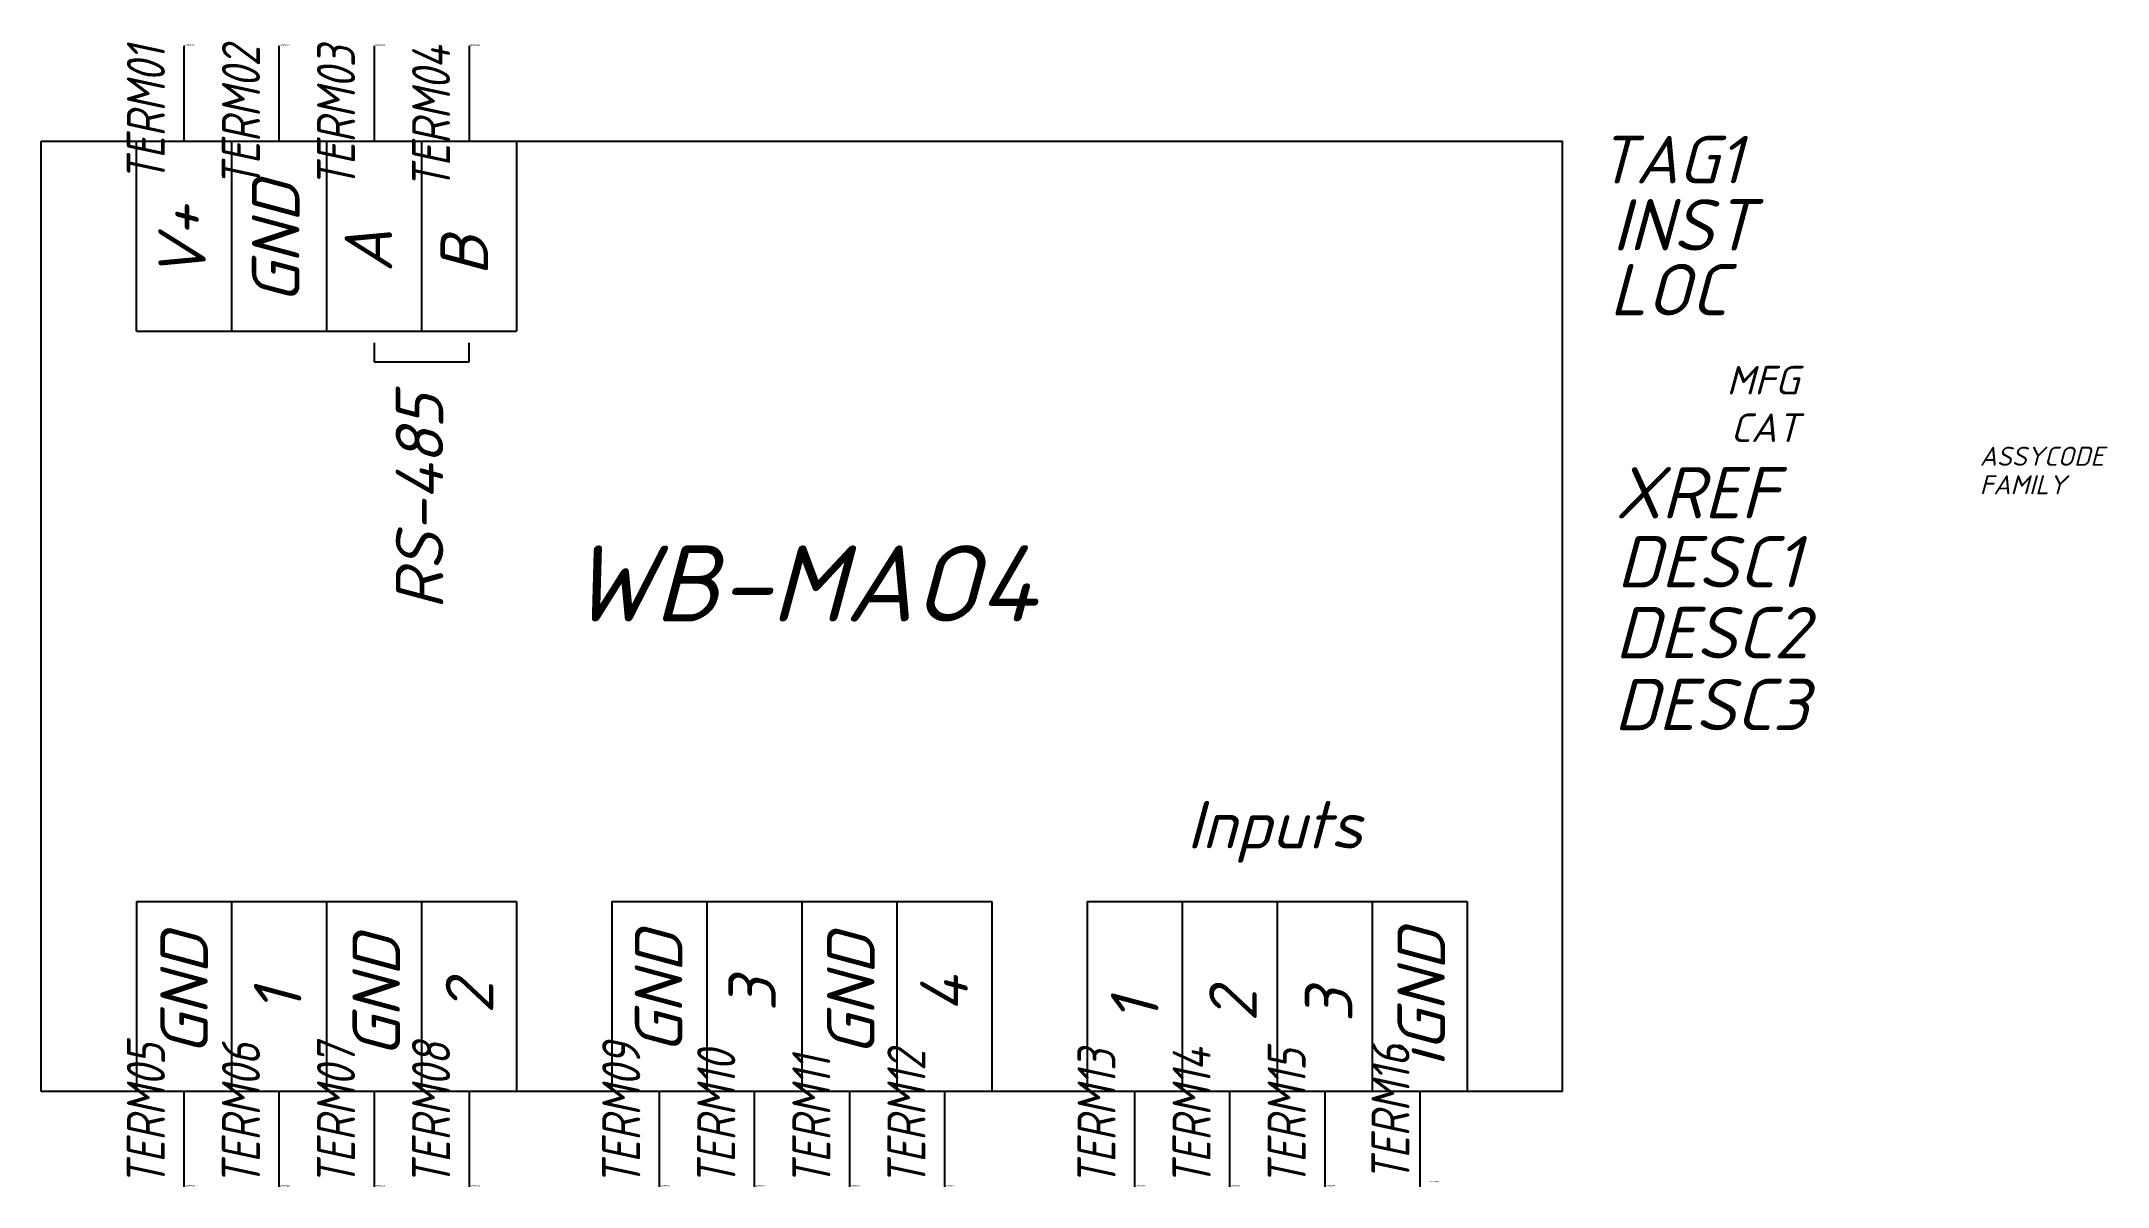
# Model space of a CAD drawing. Header units: millimetres. Extents: x -8 to 101, y -60 to 0.
import ezdxf
from ezdxf.enums import TextEntityAlignment as Align

# ---------------------------------------------------------------- set-up
doc = ezdxf.new("R2010")
doc.units = ezdxf.units.MM
doc.header["$LTSCALE"] = 6
doc.styles.add('WD_IEC', font='isocpeui.ttf', dxfattribs={"height": 2.5})
doc.styles.add('текст', font='isocpeui.ttf')

msp = doc.modelspace()

# ---------------------------------------------------------------- linework, layer by layer
for p, q in [((0, 0), (0, -5)), ((5, 0), (5, -5)), ((10, 0), (10, -5)), ((15, 0), (15, -5)), ((-7.5, -5), (72.5, -5)), ((-7.5, -55), (-7.5, -5)), ((-2.5, -15), (-2.5, -5)), ((2.5, -5), (2.5, -15)), ((7.5, -5), (7.5, -15)), ((12.5, -5), (12.5, -15)), ((17.5, -5), (17.5, -15)), ((72.5, -55), (72.5, -5)), ((-2.5, -15), (2.5, -15)), ((2.5, -15), (7.5, -15)), ((7.5, -15), (12.5, -15)), ((12.5, -15), (17.5, -15)), ((10, -15.62), (10, -16.62)), ((15, -16.62), (15, -15.62)), ((10, -16.62), (15, -16.62)), ((-2.5, -45), (2.5, -45)), ((-2.5, -45), (-2.5, -55)), ((2.5, -45), (7.5, -45)), ((2.5, -45), (2.5, -55)), ((7.5, -45), (12.5, -45)), ((7.5, -45), (7.5, -55)), ((12.5, -45), (12.5, -55)), ((12.5, -45), (17.5, -45)), ((17.5, -45), (17.5, -55)), ((22.5, -45), (27.5, -45)), ((22.5, -45), (22.5, -55)), ((27.5, -45), (32.5, -45)), ((27.5, -45), (27.5, -55)), ((32.5, -45), (37.5, -45)), ((32.5, -45), (32.5, -55)), ((37.5, -45), (37.5, -55)), ((37.5, -45), (42.5, -45)), ((42.5, -45), (42.5, -55)), ((47.5, -45), (52.5, -45)), ((47.5, -45), (47.5, -55)), ((52.5, -45), (57.5, -45)), ((52.5, -45), (52.5, -55)), ((57.5, -45), (62.5, -45)), ((57.5, -45), (57.5, -55)), ((62.5, -45), (62.5, -55)), ((62.5, -45), (67.5, -45)), ((67.5, -45), (67.5, -55)), ((72.5, -55), (-7.5, -55)), ((0, -55), (0, -60)), ((5, -55), (5, -60)), ((10, -55), (10, -60)), ((15, -55), (15, -60)), ((25, -55), (25, -60)), ((30, -55), (30, -60)), ((35, -55), (35, -60)), ((40, -55), (40, -60)), ((50, -55), (50, -60)), ((55, -55), (55, -60)), ((60, -55), (60, -60)), ((65, -55), (65, -60))]:
    msp.add_line(p, q)

# ---------------------------------------------------------------- texts
at = {"style": 'текст'}
for s, p in [('GND', (6.08, -13.56)), ('V+', (1.15, -12.36)), ('B', (15.99, -12.09)), ('A', (10.95, -11.91)), ('RS-485', (13.64, -29.65)), ('GND', (1.26, -53.09)), ('GND', (11.37, -53.21)), ('GND', (26.22, -53.01)), ('GND', (36.33, -53.12)), ('iGND', (66.33, -53.69)), ('2', (16.27, -50.91)), ('3', (31.14, -50.79)), ('4', (41.23, -50.83)), ('1', (6.18, -50.87)), ('1', (51.26, -51.37)), ('2', (56.43, -51.33)), ('3', (61.46, -51.36))]:
    msp.add_text(s, height=2.5, rotation=90, dxfattribs=at).set_placement(p)
msp.add_text('WB-MAO4', height=4, dxfattribs=at).set_placement((20.26, -30.27))
at = {"insert": (52.74, -39.71), "char_height": 2.5, "attachment_point": 1, "style": 'WD_IEC'}
msp.add_mtext_dynamic_manual_height_columns('Inputs', width=19.5664, gutter_width=12.5, heights=[0], dxfattribs=at)
at = {"style": 'WD_IEC', "width": 0.8}
for tag, p in [('TERM01', (-1, 0)), ('TERM02', (4, 0)), ('TERM03', (9, 0)), ('TERM04', (14, 0))]:
    msp.add_attdef(tag, text='', height=2, rotation=90, dxfattribs=at).set_placement(p, align=Align.RIGHT)
at = {"style": 'WD_IEC', "flags": 1}
for tag, p, height in [('X2TERM01', (0, 0), 0.08), ('X2TERM02', (5, 0), 0.08), ('X2TERM03', (10, 0), 0.08), ('X2TERM04', (15, 0), 0.08), ('ASSYCODE', (94.45, -22.08), 1), ('FAMILY', (94.45, -23.58), 1), ('X8TERM16', (65.46, -59.78), 0.08), ('X8TERM05', (0, -60), 0.08), ('X8TERM06', (5, -60), 0.08), ('X8TERM07', (10, -60), 0.08), ('X8TERM08', (15, -60), 0.08), ('X8TERM09', (25, -60), 0.08), ('X8TERM10', (30, -60), 0.08), ('X8TERM11', (35, -60), 0.08), ('X8TERM12', (40, -60), 0.08), ('X8TERM13', (50, -60), 0.08), ('X8TERM14', (55, -60), 0.08), ('X8TERM15', (60, -60), 0.08)]:
    msp.add_attdef(tag, p, '', height=height, dxfattribs=at)
at = {"style": 'WD_IEC'}
msp.add_attdef('TAG1', (74.37, -7.23), 'A', height=2.5, dxfattribs=at)
for tag, p in [('INST', (82.57, -10.76)), ('LOC', (81.18, -14.17)), ('XREF', (83.81, -24.85)), ('DESC1', (85.05, -28.48)), ('DESC2', (85.45, -32.21)), ('DESC3', (85.45, -35.99))]:
    msp.add_attdef(tag, text='', height=2.7, dxfattribs=at).set_placement(p, align=Align.RIGHT)
at = {"style": 'WD_IEC', "flags": 9}
for tag, text, p in [('MFG', 'Wiren Board', (84.95, -18.33)), ('CAT', 'WB-MAO4', (84.95, -20.83))]:
    msp.add_attdef(tag, text=text, height=1.5, dxfattribs=at).set_placement(p, align=Align.RIGHT)
at = {"style": 'WD_IEC', "width": 0.8}
for tag, p in [('TERM05', (-1, -60)), ('TERM06', (4, -60)), ('TERM07', (9, -60)), ('TERM08', (14, -60)), ('TERM09', (24, -60)), ('TERM10', (29, -60)), ('TERM11', (34, -60)), ('TERM12', (39, -60)), ('TERM13', (49, -60)), ('TERM14', (54, -60)), ('TERM15', (59, -60)), ('TERM16', (64.46, -59.78))]:
    msp.add_attdef(tag, p, '', height=2, rotation=90, dxfattribs=at)

doc.saveas('drawing.dxf')
